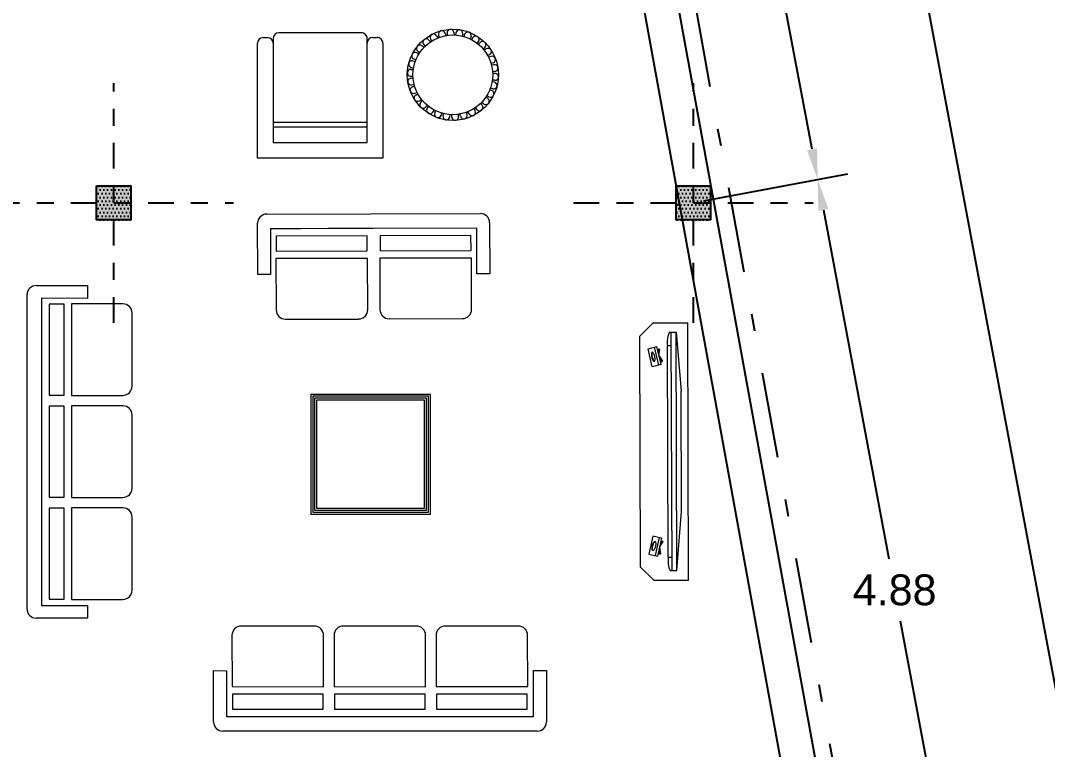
# Model space of a CAD drawing. Header units: metres. Extents: x 118 to 385, y 94 to 136.
# Drawn here: x 166.03 to 172.03, y 117.38 to 121.64 of the extents above; entities that cross this region are included whole.
import ezdxf

# ---------------------------------------------------------------- set-up
doc = ezdxf.new("R2010")
doc.units = ezdxf.units.M
doc.header["$MEASUREMENT"] = 0
doc.linetypes.add('ACAD_ISO02W100', pattern=[15, 12, -3])
doc.linetypes.add('DASHDOT', pattern=[1, 0.5, -0.25, 0, -0.25])
for name, color, linetype in [('Dimention', 8, 'Continuous'), ('Engheta', 1, 'DASHDOT'), ('Sotoon', 8, 'Continuous')]:
    doc.layers.add(name, color=color, linetype=linetype)
doc.layers.add('Mobleman', color=8, linetype='Continuous', lineweight=9)
doc.styles.get("Standard").update_dxf_attribs({"font": 'arial.ttf'})
doc.dimstyles.get("Standard").update_dxf_attribs({"dimtxt": 0.18, "dimasz": 0.18, "dimexe": 0.18, "dimexo": 0.0625, "dimgap": 0.09, "dimtad": 0, "dimtih": 1, "dimtoh": 1, "dimdec": 4, "dimzin": 0, "dimdsep": 46, "dimtxsty": 'Standard', "dimcen": 0.09, "dimadec": 0, "dimazin": 0, "dimtfac": 1, "dimtdec": 4, "dimtofl": 0, "dimtmove": 0, "dimatfit": 3, "dimfxl": 1, "dimtolj": 1, "dimtzin": 0, "dimarcsym": 0})

# ---------------------------------------------------------------- blocks, each defined once
blk = doc.blocks.new('AX')
at = {"linetype": 'Continuous'}
h = blk.add_hatch(dxfattribs=at)
h.set_pattern_fill('DOTS', color=256, scale=0.35, style=0)
h.paths.add_polyline_path([(-0.1, 0.1), (-0.1, 0), (0, 0), (0, 0.1)])
h.paths.add_polyline_path([(0, 0.1), (0, 0), (0.1, 0), (0.1, 0.1)])
h.paths.add_polyline_path([(0, 0), (0, -0.1), (0.1, -0.1), (0.1, 0)])
h.paths.add_polyline_path([(-0.1, 0), (-0.1, -0.1), (0, -0.1), (0, 0)])
h = blk.add_hatch(color=256)
h.paths.add_polyline_path([(0.1, 0), (0, 0), (0, -0.1), (0.1, -0.1)])
h.paths.add_polyline_path([(0.1, 0.1), (0, 0.1), (0, 0), (0.1, 0)])
h.paths.add_polyline_path([(0, 0.1), (-0.1, 0.1), (-0.1, 0), (0, 0)])
h.paths.add_polyline_path([(0, 0), (-0.1, 0), (-0.1, -0.1), (0, -0.1)])
at = {"color": 0, "linetype": 'DASHDOT', "ltscale": 0.3}
for p, q in [((0, -0.7), (0, 0.7)), ((-0.7, 0), (0.7, 0))]:
    blk.add_line(p, q, dxfattribs=at)
at = {"color": 0, "linetype": 'Continuous'}
blk.add_lwpolyline([(-0.1, 0.1), (0.1, 0.1), (0.1, -0.1), (-0.1, -0.1), (-0.1, 0.1)], dxfattribs=at)
blk = doc.blocks.new('AAAA')
at = {"linetype": 'Continuous'}
h = blk.add_hatch(color=256, dxfattribs=at)
h.paths.add_polyline_path([(0.5768, 0.4647), (0.5768, 0.5314), (0.5101, 0.5314), (0.5101, 0.4647)])
h.paths.add_polyline_path([(0.6435, 0.4647), (0.6435, 0.5314), (0.5768, 0.5314), (0.5768, 0.4647)])
h.paths.add_polyline_path([(0.5768, 0.4647), (0.5768, 0.3981), (0.6435, 0.3981), (0.6435, 0.4647)])
h.paths.add_polyline_path([(0.5768, 0.4647), (0.5101, 0.4647), (0.5101, 0.3981), (0.5768, 0.3981)])
at = {"linetype": 'ACAD_ISO02W100', "xscale": 0.6666, "yscale": 0.6666, "zscale": 0.6666}
blk.add_blockref('AX', (0.5768, 0.4647), dxfattribs=at)
blk = doc.blocks.new('*D54')
at = {"layer": 'Defpoints', "color": 0, "transparency": 16777216}
for p in [(169.182, 124.8749), (170.6862, 120.7109), (169.9606, 120.575)]:
    blk.add_point(p, dxfattribs=at)
at = {"layer": 'Dimention', "color": 0, "lineweight": -2, "transparency": 16777216}
for p, q in [((169.2434, 124.8864), (170.0583, 125.0391)), ((169.9145, 124.8291), (170.2497, 123.0404)), ((170.6531, 120.8879), (170.3179, 122.6765)), ((170.022, 120.5865), (170.8631, 120.7441))]:
    blk.add_line(p, q, dxfattribs=at)
at = {"layer": 'Dimention', "color": 0, "transparency": 16777216}
for points in [[(169.944, 124.8346), (169.885, 124.8235), (169.8814, 125.006)], [(170.6826, 120.8934), (170.6236, 120.8823), (170.6862, 120.7109)]]:
    blk.add_solid(points, dxfattribs=at)
at = {"layer": 'Dimention', "color": 0, "transparency": 16777216, "insert": (170.2838, 122.8585), "char_height": 0.18, "attachment_point": 5}
blk.add_mtext('\\A1;4.37', dxfattribs=at)
blk = doc.blocks.new('*D56')
at = {"layer": 'Defpoints', "color": 0, "transparency": 16777216}
for p in [(169.3795, 124.9749), (174.7921, 103.2396), (173.3795, 102.9749)]:
    blk.add_point(p, dxfattribs=at)
at = {"layer": 'Dimention', "color": 0, "lineweight": -2, "transparency": 16777216}
for p, q in [((169.4409, 124.9864), (170.8506, 125.2506)), ((170.7068, 125.0405), (172.6988, 114.4105)), ((174.7589, 103.4166), (172.767, 114.0466)), ((173.4409, 102.9864), (174.969, 103.2728))]:
    blk.add_line(p, q, dxfattribs=at)
at = {"layer": 'Dimention', "color": 0, "transparency": 16777216}
for points in [[(170.7363, 125.0461), (170.6773, 125.035), (170.6736, 125.2174)], [(174.7884, 103.4221), (174.7295, 103.411), (174.7921, 103.2396)]]:
    blk.add_solid(points, dxfattribs=at)
at = {"layer": 'Dimention', "color": 0, "transparency": 16777216, "insert": (172.7329, 114.2285), "char_height": 0.18, "attachment_point": 5}
blk.add_mtext('\\A1;22.36', dxfattribs=at)
blk = doc.blocks.new('*D58')
at = {"layer": 'Defpoints', "color": 0, "transparency": 16777216}
for p in [(169.9606, 120.575), (171.5848, 115.9157), (170.8334, 115.7749)]:
    blk.add_point(p, dxfattribs=at)
at = {"layer": 'Dimention', "color": 0, "lineweight": -2, "transparency": 16777216}
for p, q in [((170.022, 120.5865), (170.8631, 120.7441)), ((170.7194, 120.534), (171.1014, 118.4952)), ((171.5516, 116.0926), (171.1696, 118.1314)), ((170.8948, 115.7864), (171.7617, 115.9489))]:
    blk.add_line(p, q, dxfattribs=at)
at = {"layer": 'Dimention', "color": 0, "transparency": 16777216}
for points in [[(170.7489, 120.5395), (170.6899, 120.5285), (170.6862, 120.7109)], [(171.5811, 116.0982), (171.5222, 116.0871), (171.5848, 115.9157)]]:
    blk.add_solid(points, dxfattribs=at)
at = {"layer": 'Dimention', "color": 0, "transparency": 16777216, "insert": (171.1355, 118.3133), "char_height": 0.18, "attachment_point": 5}
blk.add_mtext('\\A1;4.88', dxfattribs=at)

msp = doc.modelspace()

# ---------------------------------------------------------------- linework, layer by layer
for p, q in [((173.28234, 102.97493), (169.28198, 124.97493)), ((170.47891, 117.27449), (169.49692, 122.67493)), ((169.86657, 120.5645), (169.88067, 120.5645))]:
    msp.add_line(p, q)
at = {"layer": 'Engheta'}
msp.add_line((169.37747, 124.99282), (173.38109, 102.97493), dxfattribs=at)
at = {"layer": 'Mobleman'}
for p, q in [((168.02189, 121.56813), (167.53953, 121.56783)), ((168.51041, 121.56548), (168.51406, 121.55188)), ((168.51041, 121.56548), (168.51406, 121.55188)), ((168.522, 121.56751), (168.52274, 121.55329)), ((168.522, 121.56751), (168.52274, 121.55329)), ((168.56186, 121.5696), (168.5626, 121.55553)), ((168.56186, 121.5696), (168.5626, 121.55553)), ((168.57362, 121.56917), (168.57139, 121.5551)), ((168.57362, 121.56917), (168.57139, 121.5551)), ((168.61305, 121.56292), (168.61084, 121.54901)), ((168.61305, 121.56292), (168.61084, 121.54901)), ((168.62446, 121.56006), (168.61935, 121.54677)), ((168.62446, 121.56006), (168.61935, 121.54677)), ((167.41523, 120.8359), (167.41482, 121.50705)), ((167.44807, 121.54033), (167.47302, 121.54035)), ((167.50629, 121.53455), (167.50666, 120.92744)), ((168.05555, 120.92777), (168.05518, 121.53488)), ((168.08844, 121.54072), (168.11339, 121.54074)), ((168.14668, 121.50749), (168.14709, 120.83635)), ((168.38458, 121.50095), (168.39354, 121.48988)), ((168.38458, 121.50095), (168.39354, 121.48988)), ((168.41561, 121.52607), (168.42447, 121.51513)), ((168.41561, 121.52607), (168.42447, 121.51513)), ((168.42537, 121.53264), (168.43183, 121.51995)), ((168.42537, 121.53264), (168.43183, 121.51995)), ((168.46094, 121.55076), (168.46733, 121.53821)), ((168.46094, 121.55076), (168.46733, 121.53821)), ((168.47185, 121.55515), (168.47554, 121.5414)), ((168.47185, 121.55515), (168.47554, 121.5414)), ((168.66173, 121.54576), (168.65668, 121.5326)), ((168.66173, 121.54576), (168.65668, 121.5326)), ((168.67229, 121.54058), (168.66454, 121.52864)), ((168.67229, 121.54058), (168.66454, 121.52864)), ((168.70577, 121.51884), (168.6981, 121.50703)), ((168.70577, 121.51884), (168.6981, 121.50703)), ((168.71503, 121.51158), (168.70496, 121.50151)), ((168.71503, 121.51158), (168.70496, 121.50151)), ((168.34503, 121.45151), (168.35758, 121.44512)), ((168.34503, 121.45151), (168.35758, 121.44512)), ((168.35128, 121.46148), (168.36234, 121.45252)), ((168.35128, 121.46148), (168.36234, 121.45252)), ((168.3764, 121.4925), (168.38735, 121.48364)), ((168.3764, 121.4925), (168.38735, 121.48364)), ((168.74326, 121.48336), (168.7333, 121.4734)), ((168.74326, 121.48336), (168.7333, 121.4734)), ((168.75081, 121.47433), (168.73886, 121.46658)), ((168.75081, 121.47433), (168.73886, 121.46658)), ((168.77255, 121.44085), (168.76073, 121.43318)), ((168.77255, 121.44085), (168.76073, 121.43318)), ((168.32286, 121.40489), (168.33647, 121.40125)), ((168.32286, 121.40489), (168.33647, 121.40125)), ((168.3269, 121.41594), (168.33959, 121.40948)), ((168.3269, 121.41594), (168.33959, 121.40948)), ((168.77805, 121.43046), (168.76476, 121.42536)), ((168.77805, 121.43046), (168.76476, 121.42536)), ((168.79236, 121.39319), (168.77921, 121.38814)), ((168.79236, 121.39319), (168.77921, 121.38814)), ((168.79559, 121.38188), (168.78152, 121.37965)), ((168.79559, 121.38188), (168.78152, 121.37965)), ((168.31088, 121.35469), (168.32494, 121.35395)), ((168.31088, 121.35469), (168.32494, 121.35395)), ((168.31253, 121.36634), (168.32629, 121.36265)), ((168.31253, 121.36634), (168.32629, 121.36265)), ((168.80183, 121.34245), (168.78792, 121.34025)), ((168.80183, 121.34245), (168.78792, 121.34025)), ((168.80263, 121.33071), (168.78841, 121.33146)), ((168.80263, 121.33071), (168.78841, 121.33146)), ((168.30879, 121.31482), (168.32301, 121.31408)), ((168.30879, 121.31482), (168.32301, 121.31408)), ((168.30959, 121.30309), (168.3235, 121.30529)), ((168.30959, 121.30309), (168.3235, 121.30529)), ((168.31584, 121.26366), (168.3299, 121.26589)), ((168.31584, 121.26366), (168.3299, 121.26589)), ((168.79889, 121.2792), (168.78513, 121.28289)), ((168.79889, 121.2792), (168.78513, 121.28289)), ((168.80054, 121.29085), (168.78648, 121.29159)), ((168.80054, 121.29085), (168.78648, 121.29159)), ((168.31906, 121.25235), (168.33221, 121.25739)), ((168.31906, 121.25235), (168.33221, 121.25739)), ((168.33337, 121.21508), (168.34666, 121.22018)), ((168.33337, 121.21508), (168.34666, 121.22018)), ((168.33887, 121.20468), (168.35069, 121.21236)), ((168.33887, 121.20468), (168.35069, 121.21236)), ((168.76639, 121.19403), (168.75384, 121.20042)), ((168.76639, 121.19403), (168.75384, 121.20042)), ((168.78452, 121.22959), (168.77183, 121.23606)), ((168.78452, 121.22959), (168.77183, 121.23606)), ((168.78856, 121.24064), (168.77495, 121.24429)), ((168.78856, 121.24064), (168.77495, 121.24429)), ((168.36062, 121.1712), (168.37256, 121.17896)), ((168.36062, 121.1712), (168.37256, 121.17896)), ((168.36816, 121.16218), (168.37812, 121.17214)), ((168.36816, 121.16218), (168.37812, 121.17214)), ((168.39639, 121.13395), (168.40646, 121.14402)), ((168.39639, 121.13395), (168.40646, 121.14402)), ((168.40565, 121.1267), (168.41332, 121.13851)), ((168.40565, 121.1267), (168.41332, 121.13851)), ((168.72684, 121.14459), (168.71788, 121.15565)), ((168.72684, 121.14459), (168.71788, 121.15565)), ((168.73502, 121.15304), (168.72408, 121.1619)), ((168.73502, 121.15304), (168.72408, 121.1619)), ((168.76014, 121.18406), (168.74908, 121.19302)), ((168.76014, 121.18406), (168.74908, 121.19302)), ((168.43913, 121.10496), (168.44689, 121.1169)), ((168.43913, 121.10496), (168.44689, 121.1169)), ((168.44969, 121.09978), (168.45474, 121.11293)), ((168.44969, 121.09978), (168.45474, 121.11293)), ((168.48696, 121.08548), (168.49207, 121.09877)), ((168.48696, 121.08548), (168.49207, 121.09877)), ((168.49837, 121.08261), (168.50058, 121.09653)), ((168.49837, 121.08261), (168.50058, 121.09653)), ((168.5378, 121.07637), (168.54003, 121.09043)), ((168.5378, 121.07637), (168.54003, 121.09043)), ((168.54956, 121.07594), (168.54882, 121.09001)), ((168.54956, 121.07594), (168.54882, 121.09001)), ((168.58942, 121.07803), (168.58868, 121.09225)), ((168.58942, 121.07803), (168.58868, 121.09225)), ((168.60101, 121.08005), (168.59736, 121.09366)), ((168.60101, 121.08005), (168.59736, 121.09366)), ((168.63957, 121.09039), (168.63588, 121.10414)), ((168.63957, 121.09039), (168.63588, 121.10414)), ((168.65048, 121.09478), (168.64409, 121.10733)), ((168.65048, 121.09478), (168.64409, 121.10733)), ((168.68605, 121.1129), (168.67959, 121.12559)), ((168.68605, 121.1129), (168.67959, 121.12559)), ((168.69581, 121.11946), (168.68695, 121.13041)), ((168.69581, 121.11946), (168.68695, 121.13041)), ((167.50659, 121.04636), (168.05548, 121.0467)), ((167.5066, 121.01892), (168.0555, 121.01926)), ((167.50666, 120.92744), (168.05555, 120.92777)), ((168.14709, 120.83635), (167.41523, 120.8359)), ((167.46894, 120.50904), (168.07534, 120.51046)), ((168.07534, 120.51087), (168.71681, 120.51239)), ((167.41632, 120.15611), (167.41561, 120.45546)), ((167.67004, 120.42399), (167.49053, 120.42357)), ((167.49053, 120.42357), (167.49116, 120.15629)), ((167.82696, 120.42436), (167.67004, 120.42399)), ((168.08923, 120.42498), (167.82696, 120.42436)), ((168.69563, 120.42681), (168.08923, 120.42536)), ((168.69626, 120.15953), (168.69563, 120.42681)), ((168.77039, 120.45906), (168.7711, 120.15971)), ((168.05502, 120.38197), (167.52405, 120.38038)), ((167.52405, 120.38038), (167.52431, 120.29281)), ((168.05529, 120.29441), (168.05502, 120.38197)), ((168.66143, 120.38379), (168.13045, 120.3822)), ((168.13045, 120.3822), (168.13071, 120.29463)), ((168.66169, 120.29623), (168.66143, 120.38379)), ((168.05717, 120.25063), (167.52237, 120.24981)), ((167.52237, 120.24981), (167.52377, 119.94924)), ((167.52431, 120.29281), (168.05529, 120.29441)), ((168.05833, 119.95051), (168.05717, 120.25063)), ((168.66357, 120.25245), (168.12877, 120.25163)), ((168.12877, 120.25163), (168.13017, 119.95106)), ((168.13071, 120.29463), (168.66169, 120.29623)), ((168.66473, 119.95233), (168.66357, 120.25245)), ((167.49116, 120.15629), (167.41632, 120.15611)), ((168.7711, 120.15971), (168.69626, 120.15953)), ((166.12239, 120.09208), (166.42174, 120.09197)), ((166.42174, 120.09197), (166.42171, 120.01713)), ((166.06895, 118.20233), (166.06891, 120.03865)), ((166.15443, 120.01723), (166.15373, 118.22368)), ((166.42171, 120.01713), (166.15443, 120.01723)), ((167.57736, 119.89591), (168.005, 119.89611)), ((168.18376, 119.89773), (168.6114, 119.89874)), ((169.72518, 119.87399), (169.64571, 119.79485)), ((169.72518, 119.87399), (169.92757, 119.87468)), ((169.81999, 119.81984), (169.85958, 119.81997)), ((169.83584, 118.4267), (169.83111, 119.81988)), ((169.86431, 118.4268), (169.85958, 119.81997)), ((169.85958, 119.81997), (169.88922, 119.4753)), ((169.93268, 118.3712), (169.92757, 119.87468)), ((169.64571, 119.79485), (169.65028, 118.44911)), ((169.75776, 119.62659), (169.73308, 119.73168)), ((169.77162, 119.62985), (169.74694, 119.73493)), ((169.75452, 119.70264), (169.75697, 119.72179)), ((169.75697, 119.72179), (169.7642, 119.72086)), ((169.75928, 119.68239), (169.7642, 119.72086)), ((169.80914, 119.74192), (169.83138, 119.742)), ((169.81334, 118.5045), (169.80914, 119.74192)), ((169.75928, 119.68239), (169.78081, 119.65013)), ((169.76403, 119.66214), (169.77475, 119.64608)), ((169.77475, 119.64608), (169.78081, 119.65013)), ((169.89161, 118.77166), (169.88922, 119.4753)), ((167.76026, 119.42153), (167.76026, 118.79125)), ((168.39055, 119.42153), (167.76026, 119.42153)), ((168.39055, 118.79125), (168.39055, 119.42153)), ((167.76026, 118.79125), (168.39055, 118.79125)), ((169.86431, 118.4268), (169.89161, 118.77166)), ((169.76118, 118.61948), (169.73722, 118.51424)), ((169.77506, 118.61632), (169.7511, 118.51108)), ((169.76308, 118.5637), (169.78439, 118.59611)), ((169.76308, 118.5637), (169.76826, 118.52526)), ((169.7677, 118.58398), (169.7783, 118.60011)), ((169.7783, 118.60011), (169.78439, 118.59611)), ((169.75846, 118.54342), (169.76104, 118.52428)), ((169.76104, 118.52428), (169.76826, 118.52526)), ((169.81334, 118.5045), (169.83558, 118.50458)), ((169.73029, 118.37052), (169.65028, 118.44911)), ((169.82472, 118.42666), (169.86431, 118.4268)), ((169.73029, 118.37052), (169.93268, 118.3712)), ((166.15373, 118.22368), (166.42177, 118.22358)), ((166.42177, 118.22358), (166.42174, 118.14874)), ((166.42174, 118.14874), (166.12239, 118.14886)), ((167.15875, 117.54292), (167.15886, 117.84227)), ((167.15886, 117.84227), (167.2337, 117.84224)), ((167.2337, 117.84224), (167.2336, 117.57497)), ((169.02715, 117.57427), (169.02725, 117.8423)), ((169.02725, 117.8423), (169.10209, 117.84227)), ((169.10209, 117.84227), (169.10197, 117.54292)), ((167.2336, 117.57497), (169.02715, 117.57427)), ((169.0485, 117.48949), (167.21218, 117.48944))]:
    msp.add_line(p, q, dxfattribs=at)
for points in [[(166.28491, 119.98293), (166.19735, 119.98291), (166.19748, 119.45193), (166.28504, 119.45195)], [(167.7254, 119.45639), (167.7254, 118.75639), (168.4254, 118.75639), (168.4254, 119.45639)], [(167.73702, 119.44477), (167.73702, 118.76801), (168.41378, 118.76801), (168.41378, 119.44477)], [(167.74864, 119.43315), (167.74864, 118.77963), (168.40216, 118.77963), (168.40216, 119.43315)], [(166.28506, 119.38709), (166.19749, 119.38707), (166.19762, 118.85609), (166.28519, 118.85611)], [(166.2852, 118.79125), (166.19764, 118.79123), (166.19777, 118.26025), (166.28533, 118.26027)], [(167.2679, 117.70545), (167.26792, 117.61788), (167.7989, 117.61801), (167.79888, 117.70558)], [(167.86374, 117.70559), (167.86376, 117.61803), (168.39474, 117.61816), (168.39472, 117.70572)], [(168.45958, 117.70574), (168.4596, 117.61817), (168.99058, 117.6183), (168.99056, 117.70587)]]:
    msp.add_lwpolyline(points, close=True, dxfattribs=at)
for points in [[(166.62882, 119.98503), (166.32869, 119.9847), (166.32804, 119.4499), (166.62861, 119.45047, 0.414214), (166.68209, 119.5039), (166.68226, 119.93155, 0.414214)], [(169.71968, 119.70208, 0.227076), (169.71727, 119.70014, 0.089205), (169.71526, 119.69285, 0.046171), (169.71527, 119.68453, 0.034315), (169.71707, 119.67349, 0.034315), (169.72037, 119.6628, 0.046171), (169.72406, 119.65535, 0.089205), (169.72911, 119.64971, 0.227076), (169.73214, 119.64905, 0.227076), (169.73455, 119.65099, 0.089205), (169.73656, 119.65828, 0.046171), (169.73655, 119.6666, 0.034315), (169.73475, 119.67764, 0.034315), (169.73145, 119.68833, 0.046171), (169.72776, 119.69578, 0.089205), (169.72271, 119.70142, 0.227076)], [(166.62897, 119.38919), (166.32884, 119.38886), (166.32819, 118.85406), (166.62876, 118.85463, 0.414214), (166.68224, 118.90806), (166.6824, 119.33571, 0.414214)], [(166.62911, 118.79335), (166.32899, 118.79302), (166.32833, 118.25822), (166.6289, 118.25879, 0.414214), (166.68238, 118.31222), (166.68255, 118.73987, 0.414214)], [(169.72362, 118.54374, -0.227076), (169.72119, 118.54566, -0.089205), (169.71913, 118.55294, -0.046171), (169.71908, 118.56126, -0.034315), (169.72081, 118.57231, -0.034315), (169.72404, 118.58302, -0.046171), (169.72768, 118.5905, -0.089205), (169.73269, 118.59617, -0.227076), (169.73571, 118.59685, -0.227076), (169.73814, 118.59493, -0.089205), (169.7402, 118.58765, -0.046171), (169.74025, 118.57933, -0.034315), (169.73852, 118.56828, -0.034315), (169.73529, 118.55757, -0.046171), (169.73165, 118.55009, -0.089205), (169.72664, 118.54442, -0.227076)], [(167.26581, 118.04936), (167.26613, 117.74923), (167.80093, 117.74858), (167.80036, 118.04915, 0.414214), (167.74693, 118.10263), (167.31928, 118.10279, 0.414214)], [(167.86165, 118.0495), (167.86197, 117.74938), (168.39677, 117.74873), (168.3962, 118.04929, 0.414214), (168.34277, 118.10277), (167.91512, 118.10294, 0.414214)], [(168.45748, 118.04965), (168.45781, 117.74952), (168.99261, 117.74887), (168.99204, 118.04944, 0.414214), (168.93861, 118.10292), (168.51096, 118.10308, 0.414214)]]:
    msp.add_lwpolyline(points, format="xyb", close=True, dxfattribs=at)
for points in [[(169.77162, 119.62985), (169.72053, 119.61785), (169.69585, 119.72293), (169.74694, 119.73493)], [(169.77506, 118.61632), (169.72389, 118.62797), (169.69993, 118.52272), (169.7511, 118.51108)]]:
    msp.add_lwpolyline(points, dxfattribs=at)
for points in [[(169.72098, 119.70215, 0.133156), (169.71975, 119.70072, 0.089205), (169.71774, 119.69343, 0.046171), (169.71775, 119.68511, 0.034315), (169.71956, 119.67407, 0.034315), (169.72285, 119.66339, 0.046171), (169.72655, 119.65593, 0.089205), (169.73159, 119.6503, 0.133156), (169.73333, 119.64957, 0.227076)], [(169.72491, 118.54368, -0.133156), (169.72368, 118.5451, -0.089205), (169.72162, 118.55237, -0.046171), (169.72157, 118.56069, -0.034315), (169.7233, 118.57174, -0.034315), (169.72653, 118.58245, -0.046171), (169.73017, 118.58993, -0.089205), (169.73518, 118.5956, -0.133156), (169.7369, 118.59634, -0.227076)]]:
    msp.add_lwpolyline(points, format="xyb", dxfattribs=at)
for radius in [0.26613, 0.23286]:
    msp.add_circle((168.55571, 121.32277), radius, dxfattribs=at)
for centre, radius, start, end in [((167.53955, 121.53457), 0.03327, 90.035099, 180.035099), ((168.02191, 121.53486), 0.03327, 0.035099, 90.035099), ((168.02191, 121.53486), 0.03327, 0.035099, 90.035099), ((168.44315, 121.5417), 0.01996, 27, 207), ((168.49113, 121.56032), 0.01996, 15, 195), ((168.54193, 121.56855), 0.01996, 3, 183), ((168.59333, 121.56605), 0.01996, 351, 171), ((168.64309, 121.55291), 0.01996, 339, 159), ((167.44809, 121.50707), 0.03327, 90.035099, 180.035099), ((167.47304, 121.50708), 0.03327, 0.035099, 90.035099), ((168.08846, 121.50746), 0.03327, 90.035099, 180.035099), ((168.11341, 121.50747), 0.03327, 0.035099, 90.035099), ((168.40009, 121.51351), 0.01996, 39, 219), ((168.68903, 121.52971), 0.01996, 327, 147), ((168.72914, 121.49747), 0.01996, 315, 135), ((168.33597, 121.43373), 0.01996, 63, 243), ((168.36384, 121.47699), 0.01996, 51, 231), ((168.76168, 121.45759), 0.01996, 303, 123), ((168.3177, 121.38562), 0.01996, 75, 255), ((168.78521, 121.41182), 0.01996, 291, 111), ((168.79871, 121.36216), 0.01996, 279, 99), ((168.30983, 121.33476), 0.01996, 87, 267), ((168.80159, 121.31078), 0.01996, 267, 87), ((168.31271, 121.28337), 0.01996, 99, 279), ((168.79372, 121.25992), 0.01996, 255, 75), ((168.32621, 121.23371), 0.01996, 111, 291), ((168.34974, 121.18794), 0.01996, 123, 303), ((168.77546, 121.21181), 0.01996, 243, 63), ((168.38228, 121.14807), 0.01996, 135, 315), ((168.71133, 121.13202), 0.01996, 219, 39), ((168.74758, 121.16855), 0.01996, 231, 51), ((168.42239, 121.11583), 0.01996, 147, 327), ((168.46833, 121.09263), 0.01996, 159, 339), ((168.51809, 121.07949), 0.01996, 171, 351), ((168.62029, 121.08522), 0.01996, 195, 15), ((168.66827, 121.10384), 0.01996, 207, 27), ((168.56949, 121.07698), 0.01996, 183, 3), ((167.46907, 120.45559), 0.05346, 90.135748, 180.135748), ((168.71694, 120.45893), 0.05346, 0.135748, 90.135748), ((166.12236, 120.03863), 0.05346, 89.977646, 179.977646), ((167.57723, 119.94937), 0.05346, 180.135748, 270.135748), ((168.00487, 119.95038), 0.05346, 270.135748, 0.135748), ((168.18363, 119.95119), 0.05346, 180.135748, 270.135748), ((168.61127, 119.9522), 0.05346, 270.135748, 0.135748), ((169.95097, 119.76188), 0.14323, 156.129162, 188.006835), ((169.95531, 118.48552), 0.14323, 172.382414, 204.260086), ((166.12241, 118.20231), 0.05346, 179.977646, 269.977646), ((167.2122, 117.5429), 0.05346, 179.977646, 269.977646), ((169.04852, 117.54294), 0.05346, 269.977646, 359.977646)]:
    msp.add_arc(centre, radius, start, end, dxfattribs=at)

# ---------------------------------------------------------------- block references
at = {"layer": 'Sotoon', "linetype": 'Continuous', "xscale": 1.5, "yscale": 1.5, "zscale": 1.5}
for p in [(165.71028, 119.87788), (169.09538, 119.87788)]:
    msp.add_blockref('AAAA', p, dxfattribs=at)

# ---------------------------------------------------------------- dimensions: what is measured, and where the dimension line sits
at = {"layer": 'Dimention'}
for base, p1, p2, picture, middle in [((174.7921, 103.23964), (169.37946, 124.97493), (173.37946, 102.97493), '*D56', (172.73287, 114.22855)), ((170.68622, 120.71094), (169.182, 124.87492), (169.96058, 120.57496), '*D54', (170.28379, 122.85846)), ((171.5848, 115.91571), (169.96058, 120.57496), (170.8334, 115.7749), '*D58', (171.13551, 118.31333))]:
    dim = msp.add_linear_dim(base=base, p1=p1, p2=p2, angle=280.613638, dimstyle='Standard', override={"dimdec": 2}, dxfattribs=at)
    dim.commit()
    dim.dimension.update_dxf_attribs({"geometry": picture, "text_midpoint": middle})

doc.saveas('drawing.dxf')
